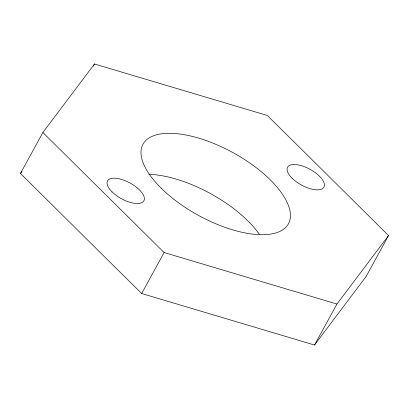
<?xml version="1.0" encoding="UTF-8"?>
<svg xmlns="http://www.w3.org/2000/svg" width="409" height="409" viewBox="0 0 409 409"><rect width="100%" height="100%" fill="white"/><g stroke="black" fill="none" stroke-linecap="round" stroke-linejoin="round"><path stroke-width="0.61" d="M20.45 173.488L42.884 132.506L94.494 63.978L267.328 115.481L388.55 235.512L366.116 276.494L314.506 345.022L141.672 293.519L20.45 173.488L21.979 171.458M93.283 66.192L94.494 63.978M141.672 293.519L164.106 252.537L42.884 132.506M314.506 345.022L336.939 304.04L388.55 235.512M164.106 252.537L336.939 304.04M148.845 174.311A82.889 35.813 28.7 0 1 259.194 234.076M292.103 178.217A20.721 8.952 28.7 0 0 323.616 187.608A20.721 8.952 28.7 0 0 301.515 165.722A20.721 8.952 28.7 0 0 292.103 178.217M112.051 191.872A20.721 8.952 28.7 0 0 143.564 201.264A20.721 8.952 28.7 0 0 121.463 179.377A20.721 8.952 28.7 0 0 112.051 191.872M161.156 188.15A82.889 35.813 28.7 0 0 287.2 225.712A82.889 35.813 28.7 0 0 198.794 138.17A82.889 35.813 28.7 0 0 161.156 188.15"/></g></svg>
